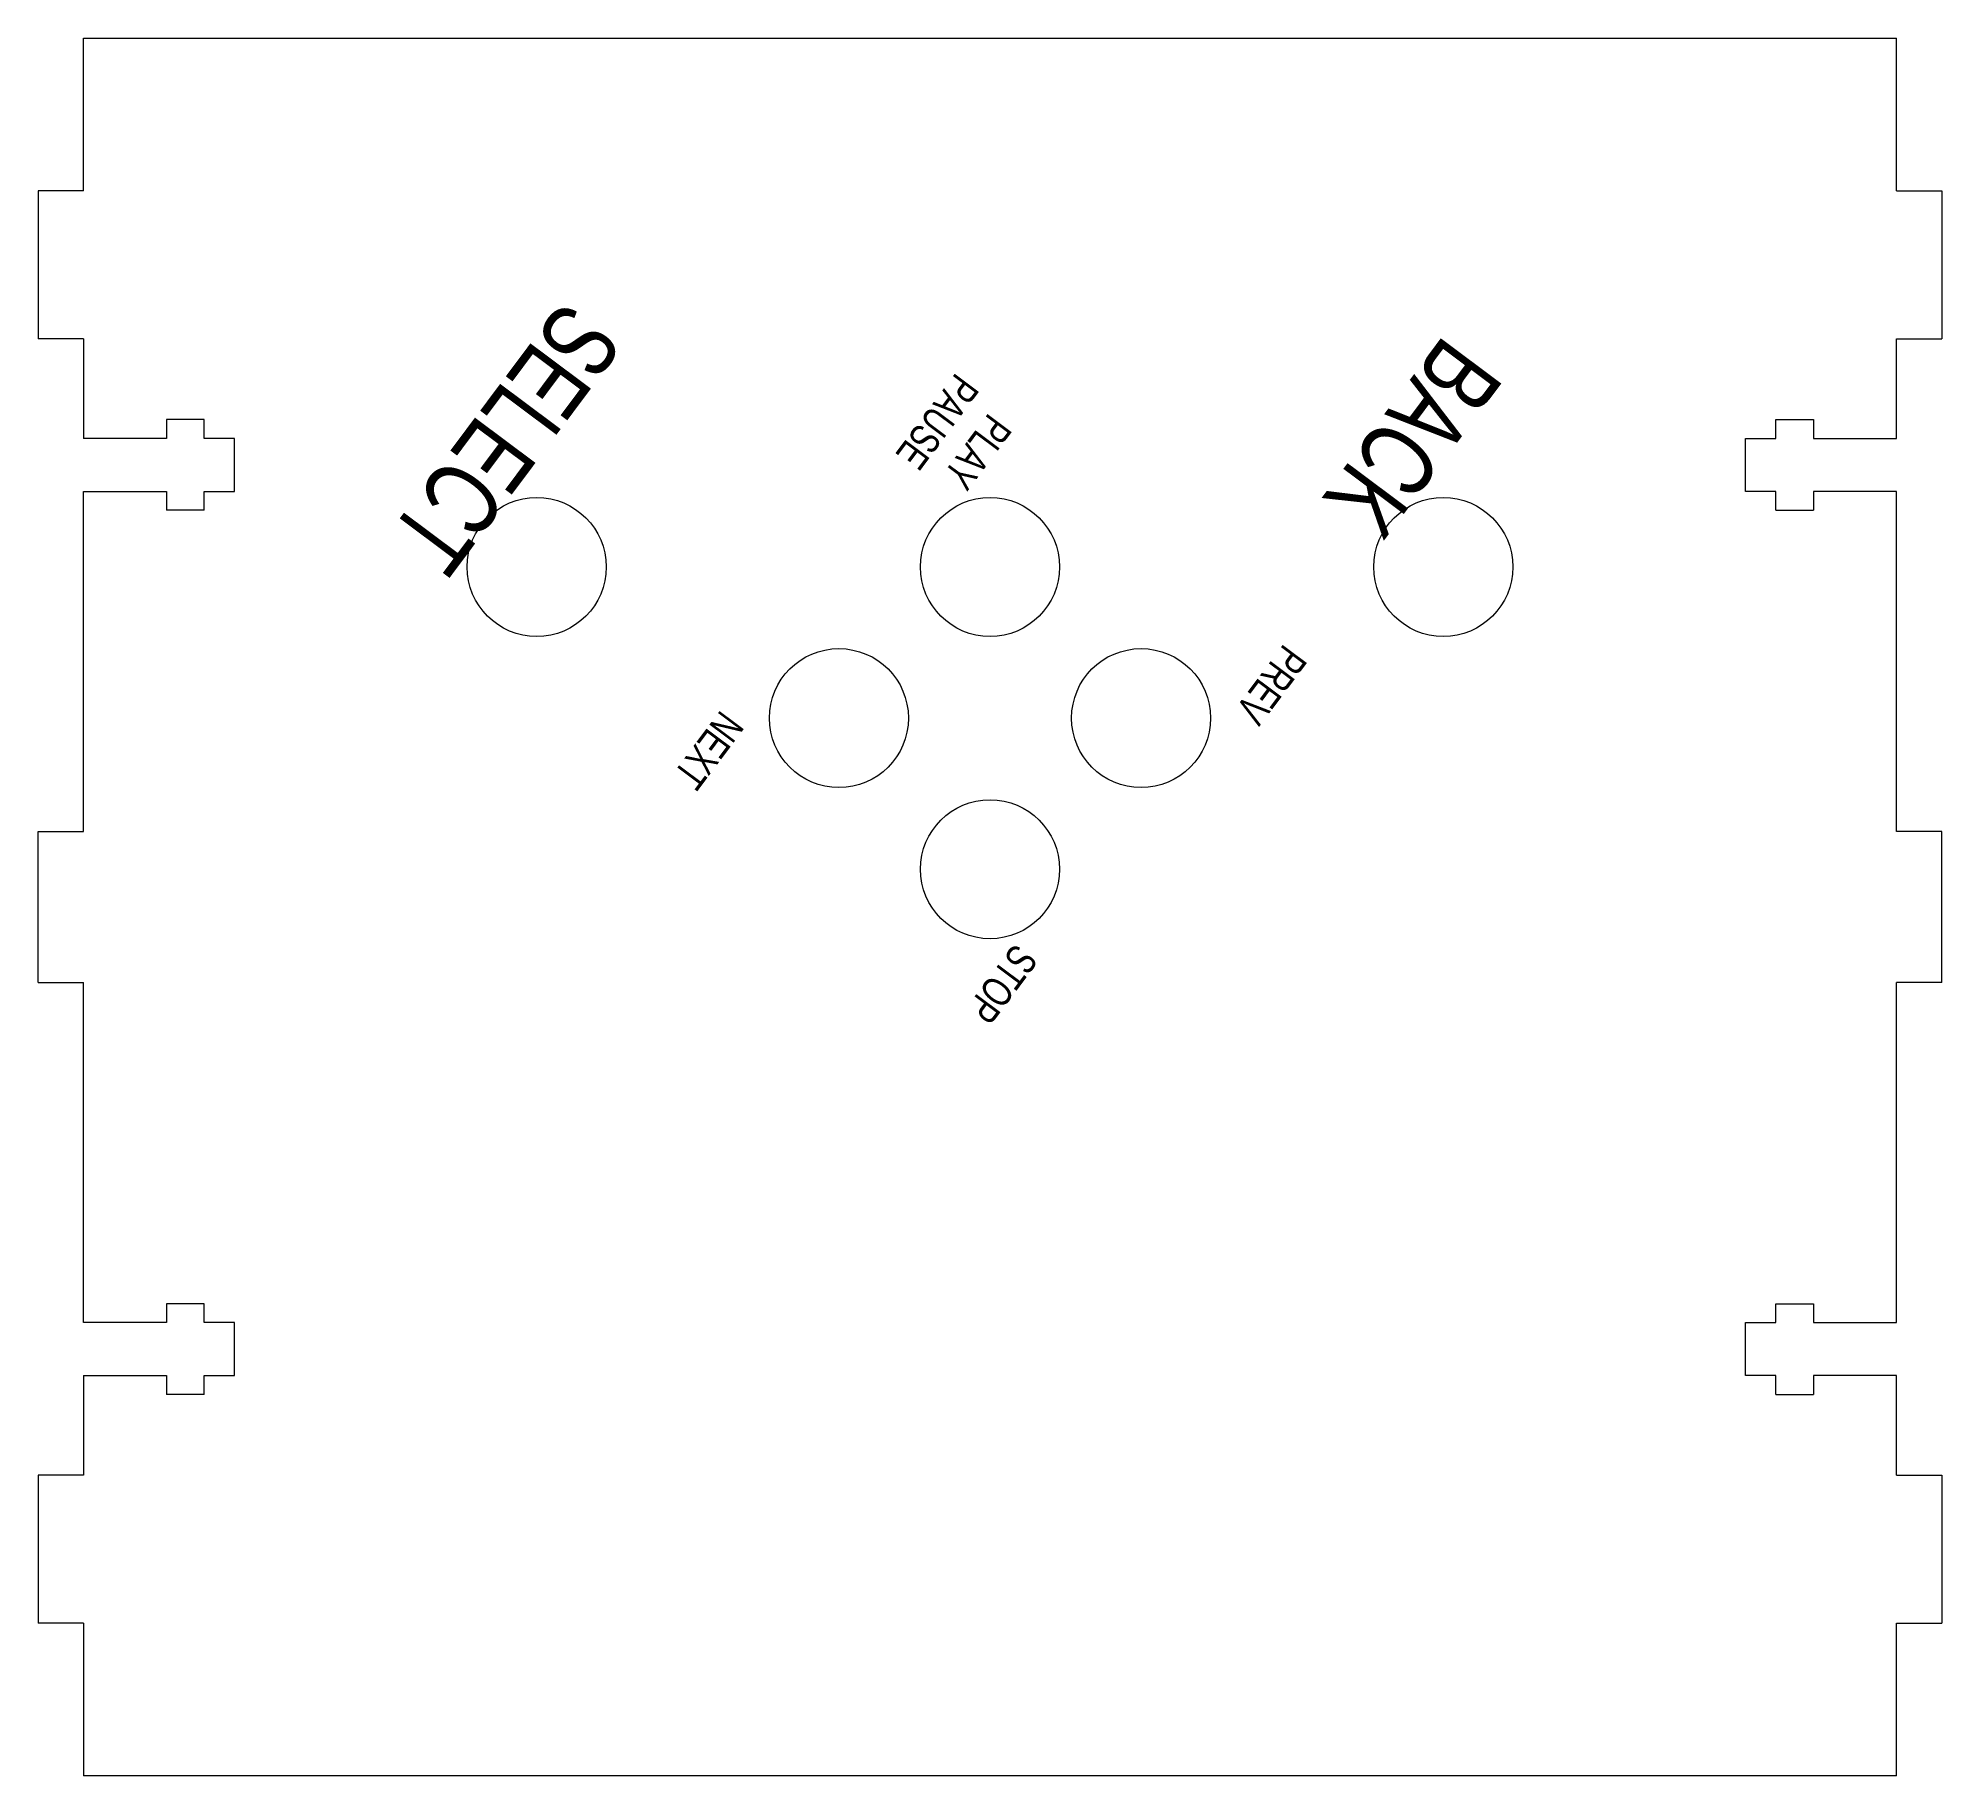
# Model space of a CAD drawing. Header units: millimetres. Extents: x 7 to 133, y 10 to 125.
import ezdxf

# ---------------------------------------------------------------- set-up
doc = ezdxf.new("R2010")
doc.units = ezdxf.units.MM
for name, color, linetype, lineweight in [('ButtonCutouts', 1, 'CONTINUOUS', 0), ('ButtonLabels', 7, 'CONTINUOUS', 0), ('PanelOuter', 1, 'CONTINUOUS', 0)]:
    doc.layers.add(name, color=color, linetype=linetype, lineweight=lineweight)
doc.styles.get("Standard").update_dxf_attribs({"font": 'txt', "width": 0.75})

msp = doc.modelspace()

# ---------------------------------------------------------------- linework, layer by layer
at = {"layer": 'ButtonCutouts'}
for centre in [(40, 90), (70, 90), (100, 90), (60, 80), (80, 80), (70, 70)]:
    msp.add_circle(centre, 4.6, dxfattribs=at)
at = {"layer": 'PanelOuter'}
for p, q in [((10, 125), (130, 125)), ((10, 114.9), (10, 125)), ((130, 114.9), (130, 125)), ((10, 114.9), (7, 114.9)), ((7, 114.9), (7, 105.1)), ((130, 114.9), (133, 114.9)), ((133, 114.9), (133, 105.1)), ((10, 105.1), (7, 105.1)), ((10, 105.1), (10, 98.5)), ((130, 105.1), (133, 105.1)), ((130, 98.5), (130, 105.1)), ((18, 99.75), (15.5, 99.75)), ((15.5, 99.75), (15.5, 98.5)), ((18, 98.5), (18, 99.75)), ((122, 99.75), (124.5, 99.75)), ((122, 98.5), (122, 99.75)), ((124.5, 99.75), (124.5, 98.5)), ((15.5, 98.5), (10, 98.5)), ((20, 98.5), (18, 98.5)), ((20, 95), (20, 98.5)), ((120, 95), (120, 98.5)), ((120, 98.5), (122, 98.5)), ((124.5, 98.5), (130, 98.5)), ((10, 95), (15.5, 95)), ((10, 72.5), (10, 95)), ((15.5, 95), (15.5, 93.75)), ((18, 95), (20, 95)), ((18, 93.75), (18, 95)), ((122, 95), (120, 95)), ((122, 93.75), (122, 95)), ((130, 95), (124.5, 95)), ((124.5, 95), (124.5, 93.75)), ((130, 72.5), (130, 95)), ((18, 93.75), (15.5, 93.75)), ((122, 93.75), (124.5, 93.75)), ((7, 62.5), (7, 72.5)), ((7, 72.5), (10, 72.5)), ((133, 72.5), (130, 72.5)), ((133, 62.5), (133, 72.5)), ((7, 62.5), (10, 62.5)), ((10, 40), (10, 62.5)), ((133, 62.5), (130, 62.5)), ((130, 40), (130, 62.5)), ((18, 41.25), (15.5, 41.25)), ((15.5, 41.25), (15.5, 40)), ((18, 40), (18, 41.25)), ((122, 41.25), (124.5, 41.25)), ((122, 40), (122, 41.25)), ((124.5, 41.25), (124.5, 40)), ((15.5, 40), (10, 40)), ((20, 40), (18, 40)), ((20, 36.5), (20, 40)), ((120, 36.5), (120, 40)), ((120, 40), (122, 40)), ((124.5, 40), (130, 40)), ((10, 36.5), (15.5, 36.5)), ((10, 36.5), (10, 29.9)), ((15.5, 36.5), (15.5, 35.25)), ((18, 36.5), (20, 36.5)), ((18, 35.25), (18, 36.5)), ((122, 36.5), (120, 36.5)), ((122, 35.25), (122, 36.5)), ((130, 36.5), (124.5, 36.5)), ((124.5, 36.5), (124.5, 35.25)), ((130, 29.9), (130, 36.5)), ((18, 35.25), (15.5, 35.25)), ((122, 35.25), (124.5, 35.25)), ((10, 29.9), (7, 29.9)), ((7, 29.9), (7, 20.1)), ((130, 29.9), (133, 29.9)), ((133, 29.9), (133, 20.1)), ((10, 20.1), (7, 20.1)), ((10, 20.1), (10, 10)), ((130, 20.1), (133, 20.1)), ((130, 10), (130, 20.1)), ((130, 10), (10, 10))]:
    msp.add_line(p, q, dxfattribs=at)

# ---------------------------------------------------------------- texts
at = {"layer": 'ButtonLabels', "rotation": 233.2403}
for s, insert, char_height, width, attachment_point in [('SELECT', (40, 97), 5, 22.7778, 2), ('BACK', (100, 97), 5, 16.1111, 2), ('PLAY\\PPAUSE', (70, 97), 2, 8.2222, 2), ('PREV', (87, 80), 2, 6.4444, 6), ('NEXT', (53, 80), 2, 6.4444, 4), ('STOP', (70, 63), 2, 6.4444, 8)]:
    msp.add_mtext(s, dxfattribs=dict(at, insert=insert, char_height=char_height, width=width, attachment_point=attachment_point))

doc.saveas('drawing.dxf')
